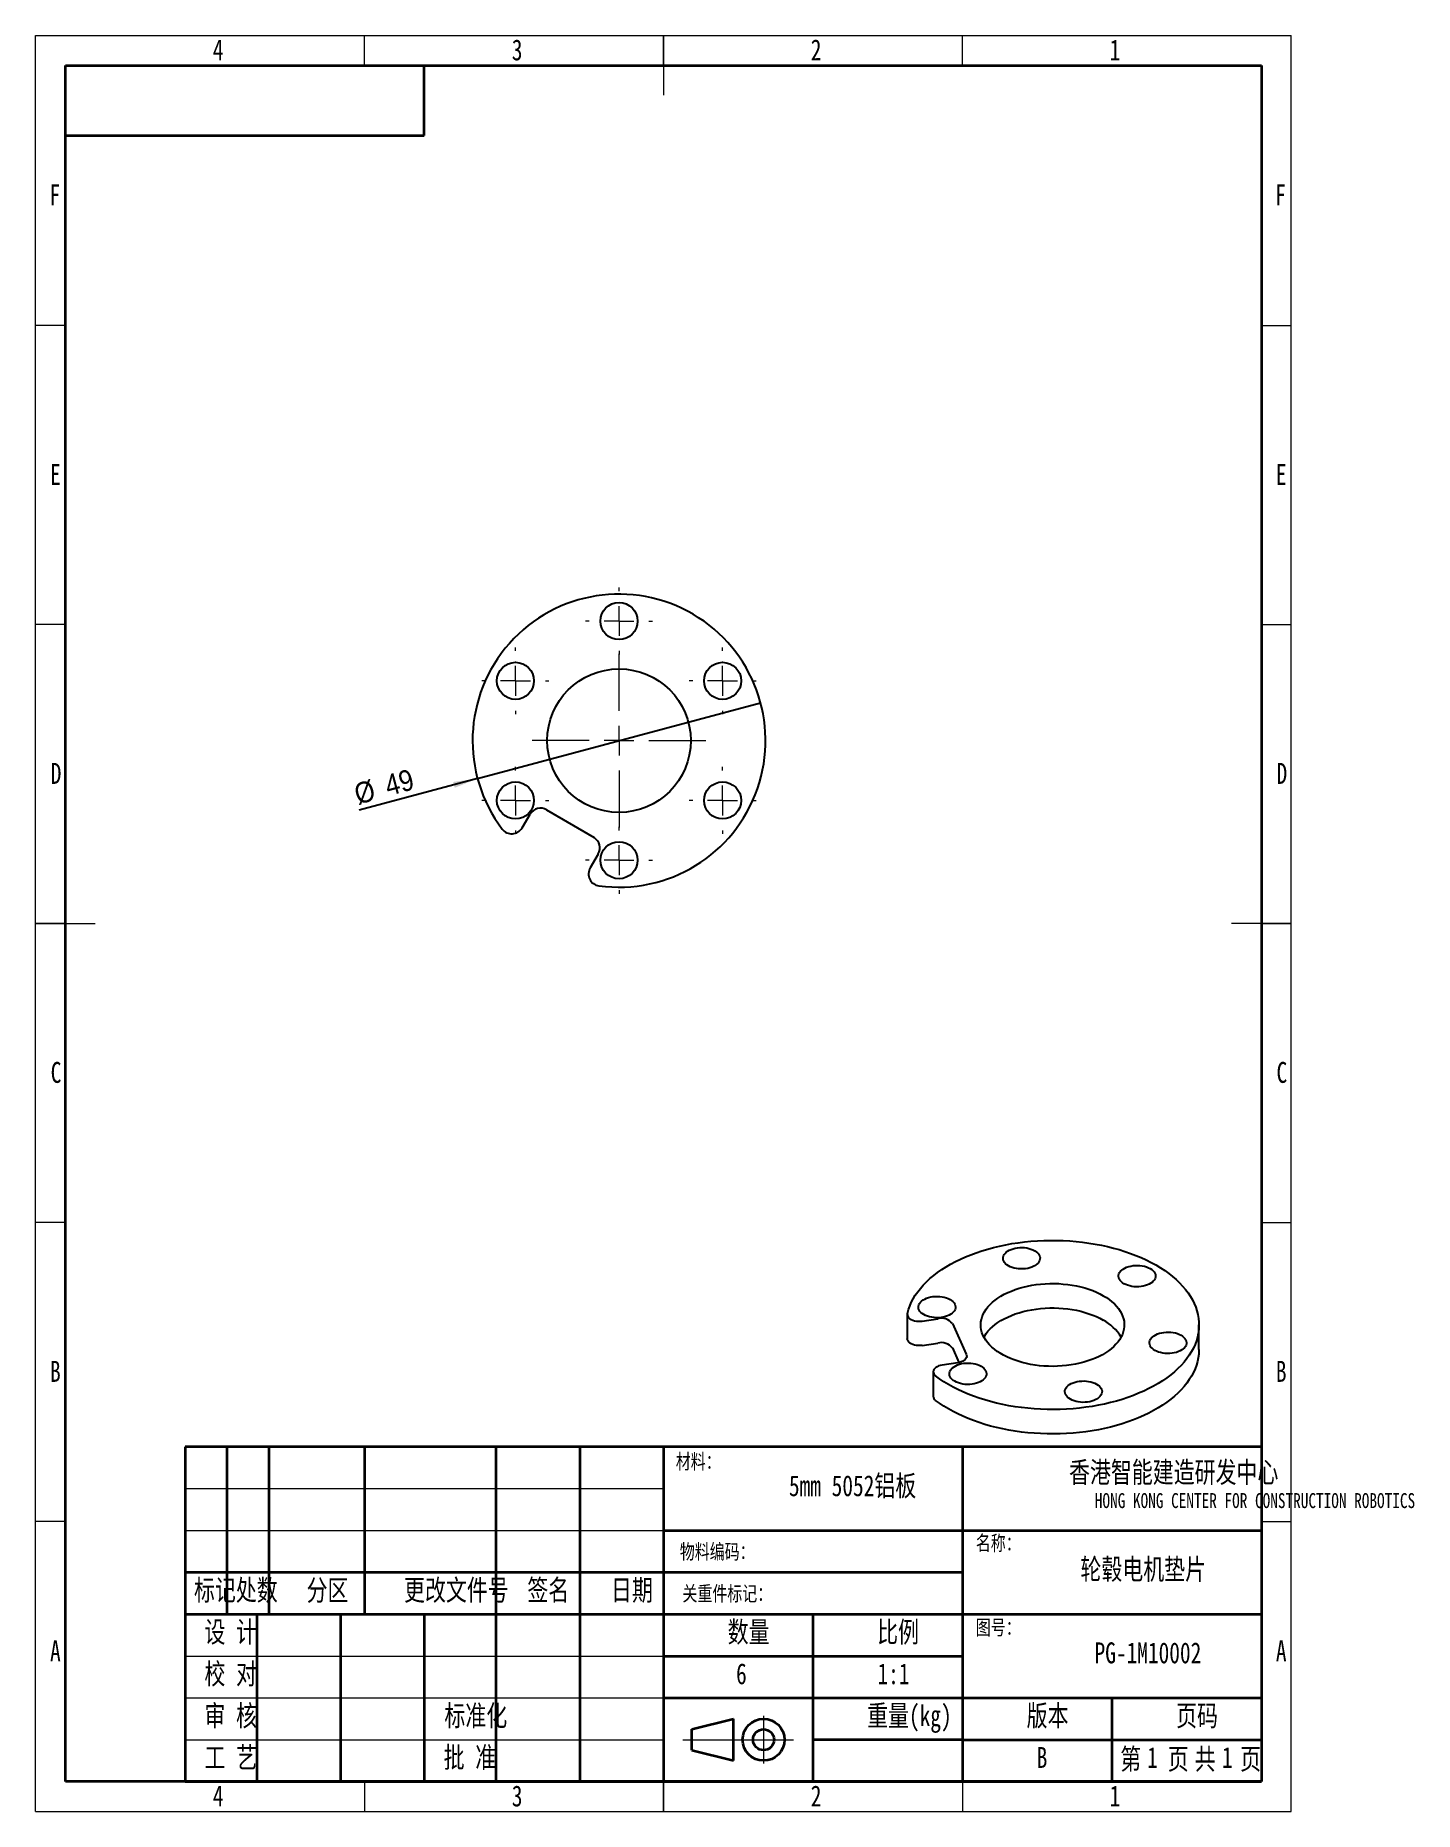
# Model space of a CAD drawing. Header units: millimetres. Extents: x 0 to 231, y 0 to 297.
import ezdxf

# ---------------------------------------------------------------- set-up
doc = ezdxf.new("R2010")
doc.units = ezdxf.units.MM
doc.linetypes.add('CENTERX2', pattern=[20.32, 12.7, -2.54, 2.54, -2.54])
for name, color, linetype, lineweight in [('标注层', 5, 'Continuous', 25), ('粗实线层', 7, 'Continuous', 25), ('轮廓实线层', 7, 'Continuous', 50)]:
    doc.layers.add(name, color=color, linetype=linetype, lineweight=lineweight)
doc.layers.add('细实线层', color=7, linetype='Continuous')
doc.styles.add('SLDTEXTSTYLE1', font='HYSWLONGFANGSONG.TTF', dxfattribs={"bigfont": 'bigfont'})
doc.styles.add('SLDTEXTSTYLE2', font='HYSWLONGFANGSONG.TTF')
doc.styles.add('SLDTEXTSTYLE3', font='GOTHIC.TTF', dxfattribs={"width": 0.913})
doc.dimstyles.new('SLDDIMSTYLE0', dxfattribs={"dimtxt": 3.5, "dimasz": 4.08, "dimexe": 0, "dimexo": 0.0625, "dimgap": 0.875, "dimtad": 1, "dimdec": 0, "dimrnd": 1e-09, "dimzin": 12, "dimdsep": 46, "dimtxsty": 'SLDTEXTSTYLE3', "dimblk1": 'NONE', "dimsah": 1, "dimcen": 0, "dimadec": 0, "dimazin": 3, "dimtfac": 1, "dimtdec": 0, "dimtmove": 0, "dimatfit": 3, "dimldrblk": 'NONE', "dimfxl": 1, "dimfrac": 2, "dimtolj": 1, "dimtzin": 12, "dimarcsym": 0})

# ---------------------------------------------------------------- blocks, each defined once
blk = doc.blocks.new('_D')
at = {"layer": '标注层'}
for q in [(121.24, 185.42), (54.15, 167.44)]:
    blk.add_line((73.91, 172.74), q, dxfattribs=at)
blk.add_solid([(73.91, 172.74), (69.84, 172.17), (70.1, 171.19)], dxfattribs=at)
at = {"layer": '标注层', "char_height": 3.5, "attachment_point": 1, "rotation": 15, "style": 'SLDTEXTSTYLE3'}
for s, insert in [('%%c', (52.99, 171.75)), ('49', (58.08, 173.17))]:
    blk.add_mtext(s, dxfattribs=dict(at, insert=insert))
blk = doc.blocks.new('_None')
blk = doc.blocks.new('SW_CENTERMARKSYMBOL_0')
at = {"color": 0, "linetype": 'Continuous', "lineweight": 18}
for p, q in [((0, 5), (0, 5.6)), ((-5, 0), (-5.6, 0)), ((0, 0), (-2.5, 0)), ((0, 0), (0, 2.5)), ((0, 0), (0, -2.5)), ((0, 0), (2.5, 0)), ((5, 0), (5.6, 0)), ((0, -5), (0, -5.6))]:
    blk.add_line(p, q, dxfattribs=at)
blk = doc.blocks.new('SW_CENTERMARKSYMBOL_1')
at = {"color": 0, "linetype": 'Continuous', "lineweight": 18}
for p, q in [((0, 5), (0, 5.6)), ((-5, 0), (-5.6, 0)), ((0, 0), (-2.5, 0)), ((0, 0), (0, 2.5)), ((0, 0), (0, -2.5)), ((0, 0), (2.5, 0)), ((5, 0), (5.6, 0)), ((0, -5), (0, -5.6))]:
    blk.add_line(p, q, dxfattribs=at)
blk = doc.blocks.new('SW_CENTERMARKSYMBOL_2')
at = {"color": 0, "linetype": 'Continuous', "lineweight": 18}
for p, q in [((0, 5), (0, 5.6)), ((-5, 0), (-5.6, 0)), ((0, 0), (-2.5, 0)), ((0, 0), (0, 2.5)), ((0, 0), (0, -2.5)), ((0, 0), (2.5, 0)), ((5, 0), (5.6, 0)), ((0, -5), (0, -5.6))]:
    blk.add_line(p, q, dxfattribs=at)
blk = doc.blocks.new('SW_CENTERMARKSYMBOL_3')
at = {"color": 0, "linetype": 'Continuous', "lineweight": 18}
for p, q in [((0, 5), (0, 5.6)), ((-5, 0), (-5.6, 0)), ((0, 0), (-2.5, 0)), ((0, 0), (0, 2.5)), ((0, 0), (0, -2.5)), ((0, 0), (2.5, 0)), ((5, 0), (5.6, 0)), ((0, -5), (0, -5.6))]:
    blk.add_line(p, q, dxfattribs=at)
blk = doc.blocks.new('SW_CENTERMARKSYMBOL_4')
at = {"color": 0, "linetype": 'Continuous', "lineweight": 18}
for p, q in [((0, 5), (0, 5.6)), ((-5, 0), (-5.6, 0)), ((0, 0), (-2.5, 0)), ((0, 0), (0, 2.5)), ((0, 0), (0, -2.5)), ((0, 0), (2.5, 0)), ((5, 0), (5.6, 0)), ((0, -5), (0, -5.6))]:
    blk.add_line(p, q, dxfattribs=at)
blk = doc.blocks.new('SW_CENTERMARKSYMBOL_5')
at = {"color": 0, "linetype": 'Continuous', "lineweight": 18}
for p, q in [((0, 5), (0, 5.6)), ((-5, 0), (-5.6, 0)), ((0, 0), (-2.5, 0)), ((0, 0), (0, 2.5)), ((0, 0), (0, -2.5)), ((0, 0), (2.5, 0)), ((5, 0), (5.6, 0)), ((0, -5), (0, -5.6))]:
    blk.add_line(p, q, dxfattribs=at)
blk = doc.blocks.new('SW_CENTERMARKSYMBOL_6')
at = {"color": 0, "linetype": 'Continuous', "lineweight": 18}
for p, q in [((0, 5), (0, 14.5)), ((-5, 0), (-14.5, 0)), ((0, 0), (-2.5, 0)), ((0, 0), (0, 2.5)), ((0, 0), (0, -2.5)), ((0, 0), (2.5, 0)), ((5, 0), (14.5, 0)), ((0, -5), (0, -14.5))]:
    blk.add_line(p, q, dxfattribs=at)

msp = doc.modelspace()

# ---------------------------------------------------------------- linework, layer by layer
at = {"color": 7, "linetype": 'Continuous', "lineweight": 18}
for p, q in [((0, 0), (0, 297)), ((0, 297), (210, 297)), ((210, 0), (210, 297)), ((0, 0), (210, 0))]:
    msp.add_line(p, q, dxfattribs=at)
at = {"color": 7, "linetype": 'Continuous', "lineweight": 25}
for p, q in [((81.37, 164.48), (82.73, 166.8)), ((85.47, 167.51), (93.4, 162.86)), ((94.12, 160.12), (92.76, 157.8)), ((145.78, 83.14), (145.78, 79.06)), ((148.29, 82.02), (150.89, 82.41)), ((153.33, 81.59), (155.65, 76.45)), ((194.57, 77.28), (194.57, 81.37)), ((148.29, 77.94), (150.89, 78.33)), ((153.33, 77.51), (154.43, 75.08)), ((154.22, 75.04), (151.62, 74.65)), ((150.12, 73.53), (150.12, 69.45))]:
    msp.add_line(p, q, dxfattribs=at)
at = {"color": 7, "linetype": 'Continuous', "lineweight": 25, "flags": 128}
for points in [[(145.8, 83.3), (145.97, 83.92), (146.19, 84.53), (146.46, 85.14), (146.77, 85.74), (147.13, 86.33), (147.53, 86.91), (147.98, 87.48), (148.47, 88.04), (149.01, 88.59), (149.58, 89.12), (150.2, 89.64), (150.85, 90.14), (151.55, 90.62), (152.28, 91.09), (153.04, 91.53), (153.84, 91.96), (154.67, 92.36), (155.53, 92.75), (156.42, 93.11), (157.33, 93.45), (158.27, 93.76), (159.23, 94.05), (160.22, 94.32), (161.22, 94.55), (162.24, 94.77), (163.28, 94.96), (164.33, 95.12), (165.39, 95.25), (166.46, 95.35), (167.54, 95.43), (168.62, 95.48), (169.71, 95.51), (170.8, 95.5), (171.88, 95.47), (172.96, 95.41), (174.04, 95.32), (175.11, 95.21), (176.16, 95.06), (177.21, 94.9), (178.24, 94.7), (179.26, 94.48), (180.26, 94.23), (181.23, 93.96), (182.19, 93.66), (183.12, 93.34), (184.03, 92.99), (184.91, 92.62), (185.76, 92.23), (186.58, 91.82), (187.36, 91.39), (188.11, 90.93), (188.83, 90.46), (189.51, 89.97), (190.15, 89.47), (190.76, 88.95), (191.32, 88.41), (191.84, 87.86), (192.31, 87.29), (192.75, 86.72), (193.14, 86.13), (193.48, 85.54), (193.78, 84.94), (194.03, 84.33), (194.23, 83.71), (194.39, 83.09), (194.5, 82.46), (194.56, 81.84), (194.57, 81.21), (194.53, 80.58), (194.45, 79.96), (194.32, 79.34), (194.14, 78.72), (193.91, 78.11), (193.64, 77.5), (193.32, 76.9), (192.95, 76.31), (192.54, 75.73), (192.09, 75.16), (191.59, 74.6), (191.05, 74.06), (190.47, 73.53), (189.84, 73.01), (189.18, 72.52), (188.48, 72.04), (187.75, 71.57), (186.98, 71.13), (186.18, 70.71), (185.34, 70.31), (184.48, 69.93), (183.59, 69.57), (182.67, 69.23), (181.72, 68.92), (180.76, 68.64), (179.77, 68.38), (178.76, 68.14), (177.74, 67.93), (176.7, 67.75), (175.65, 67.59), (174.58, 67.46), (173.51, 67.36), (172.43, 67.29), (171.35, 67.24), (170.26, 67.22), (169.18, 67.23), (168.09, 67.27), (167.01, 67.33), (165.94, 67.42), (164.87, 67.54), (163.81, 67.69), (162.77, 67.86), (161.74, 68.06), (160.73, 68.29), (159.73, 68.54), (158.76, 68.82), (157.81, 69.12), (156.88, 69.45), (155.98, 69.8), (155.1, 70.17), (154.26, 70.56), (153.44, 70.98), (152.66, 71.41), (151.91, 71.87), (151.2, 72.34), (150.53, 72.84)], [(167.09, 93.78), (167.34, 93.61), (167.56, 93.43), (167.74, 93.23), (167.87, 93.02), (167.96, 92.8), (167.99, 92.57), (167.98, 92.35), (167.92, 92.13), (167.81, 91.91), (167.66, 91.71), (167.46, 91.51), (167.22, 91.33), (166.94, 91.18), (166.64, 91.04), (166.3, 90.92), (165.94, 90.83), (165.57, 90.77), (165.19, 90.74), (164.8, 90.73), (164.41, 90.75), (164.03, 90.8), (163.66, 90.88), (163.32, 90.98), (162.99, 91.1), (162.7, 91.25), (162.45, 91.42), (162.23, 91.61), (162.05, 91.81), (161.92, 92.02), (161.83, 92.24), (161.8, 92.46), (161.81, 92.69), (161.87, 92.91), (161.98, 93.12), (162.13, 93.33), (162.33, 93.52), (162.57, 93.7), (162.84, 93.86), (163.15, 94), (163.49, 94.11), (163.84, 94.2), (164.22, 94.26), (164.6, 94.3), (164.99, 94.31), (165.38, 94.29), (165.76, 94.24), (166.13, 94.16), (166.47, 94.06), (166.79, 93.93), (167.09, 93.78)], [(186.41, 90.8), (186.66, 90.63), (186.88, 90.44), (187.06, 90.24), (187.19, 90.03), (187.28, 89.81), (187.31, 89.59), (187.3, 89.36), (187.24, 89.14), (187.13, 88.92), (186.98, 88.72), (186.78, 88.52), (186.54, 88.35), (186.26, 88.19), (185.96, 88.05), (185.62, 87.94), (185.26, 87.85), (184.89, 87.78), (184.51, 87.75), (184.12, 87.74), (183.73, 87.76), (183.35, 87.81), (182.98, 87.89), (182.64, 87.99), (182.31, 88.12), (182.02, 88.26), (181.76, 88.43), (181.55, 88.62), (181.37, 88.82), (181.24, 89.03), (181.15, 89.25), (181.11, 89.47), (181.13, 89.7), (181.19, 89.92), (181.3, 90.14), (181.45, 90.34), (181.65, 90.54), (181.89, 90.71), (182.16, 90.87), (182.47, 91.01), (182.81, 91.12), (183.16, 91.21), (183.54, 91.28), (183.92, 91.31), (184.31, 91.32), (184.7, 91.3), (185.08, 91.25), (185.44, 91.17), (185.79, 91.07), (186.11, 90.94), (186.41, 90.8)], [(152.94, 85.62), (153.2, 85.45), (153.42, 85.26), (153.6, 85.06), (153.73, 84.85), (153.81, 84.63), (153.85, 84.41), (153.84, 84.19), (153.78, 83.96), (153.67, 83.75), (153.51, 83.54), (153.32, 83.35), (153.08, 83.17), (152.8, 83.01), (152.5, 82.87), (152.16, 82.76), (151.8, 82.67), (151.43, 82.61), (151.04, 82.57), (150.66, 82.57), (150.27, 82.59), (149.89, 82.64), (149.52, 82.71), (149.17, 82.81), (148.85, 82.94), (148.56, 83.09), (148.3, 83.26), (148.08, 83.44), (147.91, 83.64), (147.78, 83.85), (147.69, 84.07), (147.65, 84.3), (147.67, 84.52), (147.73, 84.74), (147.84, 84.96), (147.99, 85.17), (148.19, 85.36), (148.43, 85.54), (148.7, 85.7), (149.01, 85.83), (149.35, 85.95), (149.7, 86.04), (150.08, 86.1), (150.46, 86.14), (150.85, 86.14), (151.24, 86.12), (151.62, 86.07), (151.98, 86), (152.33, 85.89), (152.65, 85.77), (152.94, 85.62)], [(178.56, 86.26), (179.08, 85.94), (179.56, 85.6), (180.01, 85.25), (180.42, 84.88), (180.78, 84.49), (181.1, 84.09), (181.38, 83.68), (181.61, 83.26), (181.8, 82.84), (181.94, 82.41), (182.03, 81.97), (182.07, 81.53), (182.06, 81.09), (182.01, 80.65), (181.91, 80.22), (181.76, 79.79), (181.56, 79.36), (181.31, 78.94), (181.03, 78.54), (180.69, 78.14), (180.32, 77.76), (179.9, 77.39), (179.44, 77.04), (178.95, 76.71), (178.42, 76.39), (177.86, 76.09), (177.26, 75.82), (176.64, 75.57), (175.99, 75.34), (175.31, 75.13), (174.62, 74.95), (173.91, 74.8), (173.18, 74.67), (172.44, 74.57), (171.68, 74.5), (170.93, 74.46), (170.17, 74.44), (169.41, 74.45), (168.65, 74.49), (167.89, 74.55), (167.15, 74.65), (166.42, 74.77), (165.7, 74.91), (165, 75.09), (164.32, 75.29), (163.66, 75.51), (163.03, 75.75), (162.43, 76.02), (161.86, 76.31), (161.32, 76.62), (160.82, 76.95), (160.35, 77.3), (159.93, 77.67), (159.54, 78.05), (159.2, 78.44), (158.9, 78.84), (158.64, 79.26), (158.43, 79.68), (158.27, 80.11), (158.16, 80.54), (158.09, 80.98), (158.07, 81.42), (158.1, 81.86), (158.18, 82.3), (158.31, 82.73), (158.48, 83.16), (158.7, 83.58), (158.97, 83.99), (159.28, 84.39), (159.63, 84.78), (160.03, 85.16), (160.46, 85.52), (160.94, 85.86), (161.45, 86.19), (162, 86.49), (162.58, 86.78), (163.19, 87.04), (163.83, 87.28), (164.49, 87.5), (165.17, 87.69), (165.88, 87.86), (166.6, 88), (167.33, 88.11), (168.08, 88.2), (168.84, 88.26), (169.6, 88.29), (170.36, 88.29), (171.12, 88.27), (171.87, 88.21), (172.62, 88.13), (173.36, 88.03), (174.09, 87.89), (174.8, 87.73), (175.49, 87.55), (176.15, 87.34), (176.8, 87.1), (177.41, 86.84), (178, 86.56), (178.56, 86.26)], [(145.8, 83.3), (145.78, 83.11), (145.82, 82.92), (145.91, 82.74), (146.04, 82.57), (146.23, 82.41), (146.45, 82.28), (146.72, 82.16), (147, 82.08), (147.32, 82.02), (147.64, 81.99), (147.97, 81.99), (148.29, 82.02)], [(158.6, 79.32), (158.7, 79.5), (158.97, 79.91), (159.28, 80.31), (159.63, 80.7), (160.03, 81.07), (160.46, 81.43), (160.94, 81.78), (161.45, 82.1), (162, 82.41), (162.58, 82.69), (163.19, 82.96), (163.83, 83.2), (164.49, 83.41), (165.17, 83.61), (165.88, 83.77), (166.6, 83.91), (167.33, 84.03), (168.08, 84.11), (168.84, 84.17), (169.6, 84.2), (170.36, 84.21), (171.12, 84.18), (171.87, 84.13), (172.62, 84.05), (173.36, 83.94), (174.09, 83.81), (174.8, 83.65), (175.49, 83.47), (176.15, 83.25), (176.8, 83.02), (177.41, 82.76), (178, 82.48), (178.56, 82.18)], [(148.29, 77.94), (147.97, 77.91), (147.64, 77.91), (147.32, 77.93), (147, 77.99), (146.72, 78.08), (146.45, 78.19), (146.23, 78.33), (146.04, 78.49), (145.91, 78.66), (145.82, 78.84), (145.78, 79.03), (145.78, 79.06)], [(194.57, 77.28), (194.57, 77.13), (194.53, 76.5), (194.45, 75.88), (194.32, 75.25), (194.14, 74.64), (193.91, 74.02), (193.64, 73.42), (193.32, 72.82), (192.95, 72.23), (192.54, 71.65), (192.09, 71.08), (191.59, 70.52), (191.05, 69.97), (190.47, 69.44), (189.84, 68.93), (189.18, 68.43), (188.48, 67.95), (187.75, 67.49), (186.98, 67.05), (186.18, 66.63), (185.34, 66.22), (184.48, 65.84), (183.59, 65.49), (182.67, 65.15), (181.72, 64.84), (180.76, 64.56), (179.77, 64.29), (178.76, 64.06), (177.74, 63.85), (176.7, 63.67), (175.65, 63.51), (174.58, 63.38), (173.51, 63.28), (172.43, 63.21), (171.35, 63.16), (170.26, 63.14), (169.18, 63.15), (168.09, 63.19), (167.01, 63.25), (165.94, 63.34), (164.87, 63.46), (163.81, 63.61), (162.77, 63.78), (161.74, 63.98), (160.73, 64.21), (159.73, 64.46), (158.76, 64.74), (157.81, 65.04), (156.88, 65.37), (155.98, 65.71), (155.1, 66.09), (154.26, 66.48), (153.44, 66.9), (152.66, 67.33), (151.91, 67.79), (151.2, 68.26), (150.53, 68.75)], [(191.58, 79.64), (191.84, 79.47), (192.06, 79.29), (192.23, 79.09), (192.37, 78.88), (192.45, 78.66), (192.49, 78.43), (192.48, 78.21), (192.42, 77.99), (192.31, 77.77), (192.15, 77.56), (191.95, 77.37), (191.72, 77.19), (191.44, 77.03), (191.13, 76.9), (190.8, 76.78), (190.44, 76.69), (190.07, 76.63), (189.68, 76.6), (189.29, 76.59), (188.9, 76.61), (188.52, 76.66), (188.16, 76.73), (187.81, 76.84), (187.49, 76.96), (187.2, 77.11), (186.94, 77.28), (186.72, 77.47), (186.54, 77.67), (186.41, 77.88), (186.33, 78.1), (186.29, 78.32), (186.3, 78.55), (186.36, 78.77), (186.47, 78.98), (186.63, 79.19), (186.83, 79.38), (187.06, 79.56), (187.34, 79.72), (187.65, 79.86), (187.98, 79.97), (188.34, 80.06), (188.71, 80.12), (189.1, 80.16), (189.49, 80.17), (189.87, 80.14), (190.25, 80.1), (190.62, 80.02), (190.97, 79.92), (191.29, 79.79), (191.58, 79.64)], [(151.62, 74.65), (151.31, 74.59), (151.02, 74.5), (150.77, 74.38), (150.55, 74.24), (150.37, 74.08), (150.23, 73.91), (150.15, 73.73), (150.12, 73.54), (150.15, 73.35), (150.23, 73.17), (150.35, 72.99), (150.53, 72.84)], [(158.12, 74.47), (158.38, 74.3), (158.6, 74.11), (158.77, 73.91), (158.91, 73.7), (158.99, 73.48), (159.03, 73.26), (159.02, 73.03), (158.95, 72.81), (158.85, 72.6), (158.69, 72.39), (158.49, 72.2), (158.25, 72.02), (157.98, 71.86), (157.67, 71.72), (157.34, 71.61), (156.98, 71.52), (156.61, 71.45), (156.22, 71.42), (155.83, 71.41), (155.44, 71.43), (155.06, 71.48), (154.7, 71.56), (154.35, 71.66), (154.03, 71.79), (153.74, 71.94), (153.48, 72.1), (153.26, 72.29), (153.08, 72.49), (152.95, 72.7), (152.87, 72.92), (152.83, 73.15), (152.84, 73.37), (152.9, 73.59), (153.01, 73.81), (153.17, 74.01), (153.37, 74.21), (153.6, 74.38), (153.88, 74.54), (154.19, 74.68), (154.52, 74.8), (154.88, 74.89), (155.25, 74.95), (155.64, 74.98), (156.03, 74.99), (156.41, 74.97), (156.79, 74.92), (157.16, 74.84), (157.51, 74.74), (157.83, 74.62), (158.12, 74.47)], [(155.65, 76.45), (155.71, 76.27), (155.72, 76.09), (155.67, 75.91), (155.58, 75.74), (155.44, 75.57), (155.26, 75.43), (155.05, 75.3), (154.8, 75.19), (154.52, 75.1), (154.22, 75.04)], [(177.44, 71.48), (177.7, 71.31), (177.92, 71.12), (178.09, 70.92), (178.22, 70.71), (178.31, 70.49), (178.35, 70.27), (178.33, 70.04), (178.27, 69.82), (178.16, 69.61), (178.01, 69.4), (177.81, 69.21), (177.57, 69.03), (177.3, 68.87), (176.99, 68.73), (176.65, 68.62), (176.3, 68.53), (175.92, 68.47), (175.54, 68.43), (175.15, 68.42), (174.76, 68.45), (174.38, 68.49), (174.02, 68.57), (173.67, 68.67), (173.35, 68.8), (173.06, 68.95), (172.8, 69.12), (172.58, 69.3), (172.4, 69.5), (172.27, 69.71), (172.19, 69.93), (172.15, 70.16), (172.16, 70.38), (172.22, 70.6), (172.33, 70.82), (172.49, 71.03), (172.68, 71.22), (172.92, 71.4), (173.2, 71.56), (173.51, 71.69), (173.84, 71.81), (174.2, 71.9), (174.57, 71.96), (174.96, 71.99), (175.34, 72), (175.73, 71.98), (176.11, 71.93), (176.48, 71.86), (176.83, 71.75), (177.15, 71.63), (177.44, 71.48)]]:
    msp.add_lwpolyline(points, dxfattribs=at)
at = {"color": 7, "linetype": 'Continuous', "lineweight": 25}
for centre, radius in [((97.58, 199.08), 3.1), ((80.26, 189.08), 3.1), ((97.58, 179.08), 12), ((114.9, 189.08), 3.1), ((80.26, 169.08), 3.1), ((114.9, 169.08), 3.1), ((97.58, 159.08), 3.1)]:
    msp.add_circle(centre, radius, dxfattribs=at)
for centre, radius, start, end in [((97.58, 179.08), 24.5, 262.0926, 217.1498), ((84.45, 165.79), 2, 59.6212, 149.6212), ((79.64, 165.49), 2, 217.1498, 329.6212), ((92.39, 161.14), 2, 329.6212, 59.6212), ((94.48, 156.79), 2, 149.6212, 262.0926), ((151.48, 80.14), 2.35, 38.0448, 104.563), ((175.02, 75.51), 7.55, 30.3558, 62.0928), ((151.48, 76.06), 2.35, 38.0448, 104.563), ((151.02, 69.51), 0.901, 183.6315, 236.6951)]:
    msp.add_arc(centre, radius, start, end, dxfattribs=at)
at = {"layer": '粗实线层', "lineweight": 35}
for p, q in [((65, 280.27), (65, 292)), ((5, 280.27), (65, 280.27)), ((205, 61), (25, 61)), ((25, 61), (25, 5)), ((32, 61), (32, 33)), ((39, 61), (39, 33)), ((55, 61), (55, 33)), ((77, 61), (77, 33)), ((91, 61), (91, 5)), ((105, 61), (105, 5)), ((155, 61), (155, 5)), ((205, 61), (205, 5)), ((105, 47), (205, 47)), ((25, 40), (105, 40)), ((105, 40), (155, 40)), ((25, 33), (205, 33)), ((37, 33), (37, 5)), ((51, 33), (51, 5)), ((65, 33), (65, 5)), ((77, 33), (77, 5)), ((130, 33), (130, 5)), ((105, 26), (155, 26)), ((105, 19), (155, 19)), ((155, 19), (205, 19)), ((180, 19), (180, 5)), ((109.75, 13.75), (116.75, 15.5)), ((116.75, 8.5), (116.75, 15.5)), ((109.75, 10.25), (109.75, 13.75)), ((155, 12), (130, 12)), ((155, 12), (205, 12)), ((109.75, 10.25), (116.75, 8.5)), ((25, 5), (205, 5))]:
    msp.add_line(p, q, dxfattribs=at)
for radius in [3.5, 1.75]:
    msp.add_circle((121.75, 12), radius, dxfattribs=at)
at = {"layer": '细实线层', "lineweight": 18}
for p, q in [((25, 54), (105, 54)), ((25, 47), (105, 47)), ((25, 26), (105, 26)), ((25, 19), (105, 19)), ((25, 12), (105, 12)), ((108.25, 12), (126.75, 12))]:
    msp.add_line(p, q, dxfattribs=at)
at = {"layer": '细实线层', "linetype": 'CENTERX2', "lineweight": 18}
msp.add_line((121.75, 16), (121.75, 8), dxfattribs=at)
at = {"layer": '轮廓实线层', "linetype": 'Continuous', "lineweight": 18}
for p, q in [((55, 292), (55, 297)), ((105, 297), (105, 287)), ((105, 292), (105, 297)), ((155, 292), (155, 297)), ((5, 248.5), (0, 248.5)), ((205, 248.5), (210, 248.5)), ((5, 198.5), (0, 198.5)), ((205, 198.5), (210, 198.5)), ((0, 148.5), (10, 148.5)), ((5, 148.5), (0, 148.5)), ((210, 148.5), (200, 148.5)), ((205, 148.5), (210, 148.5)), ((5, 98.5), (0, 98.5)), ((205, 98.5), (210, 98.5)), ((5, 48.5), (0, 48.5)), ((205, 48.5), (210, 48.5)), ((105, 0), (105, 10)), ((55, 5), (55, 0)), ((105, 5), (105, 0)), ((155, 5), (155, 0))]:
    msp.add_line(p, q, dxfattribs=at)
at = {"layer": '轮廓实线层', "linetype": 'Continuous', "lineweight": 35}
for p, q in [((5, 5), (5, 292)), ((5, 292), (205, 292)), ((205, 292), (205, 5)), ((205, 5), (5, 5))]:
    msp.add_line(p, q, dxfattribs=at)

# ---------------------------------------------------------------- block references
at = {"color": 7, "linetype": 'Continuous', "lineweight": 0}
for name, p in [('SW_CENTERMARKSYMBOL_4', (97.58, 199.08)), ('SW_CENTERMARKSYMBOL_5', (80.26, 189.08)), ('SW_CENTERMARKSYMBOL_6', (97.58, 179.08)), ('SW_CENTERMARKSYMBOL_3', (114.9, 189.08)), ('SW_CENTERMARKSYMBOL_0', (80.26, 169.08)), ('SW_CENTERMARKSYMBOL_2', (114.9, 169.08)), ('SW_CENTERMARKSYMBOL_1', (97.58, 159.08))]:
    msp.add_blockref(name, p, dxfattribs=at)

# ---------------------------------------------------------------- texts
at = {"layer": '细实线层', "attachment_point": 2}
for s, insert, char_height, style in [('材料：', (110.83, 59.79), 2.5, 'SLDTEXTSTYLE1'), ('5mm 5052铝板', (136.64, 56.23), 3.5, 'SLDTEXTSTYLE1'), ('香港智能建造研发中心', (190.34, 58.49), 3.5, 'SLDTEXTSTYLE1'), ('  HONG KONG CENTER FOR CONSTRUCTION ROBOTICS', (202.66, 53.24), 2.5, 'SLDTEXTSTYLE2'), ('物料编码：', (114, 44.7), 2.5, 'SLDTEXTSTYLE1'), ('名称：', (161, 46.14), 2.5, 'SLDTEXTSTYLE1'), ('轮毂电机垫片', (185.25, 42.28), 3.5, 'SLDTEXTSTYLE1'), ('标记', (30, 38.78), 3.5, 'SLDTEXTSTYLE1'), ('处数', (37, 38.78), 3.5, 'SLDTEXTSTYLE1'), ('分区', (48.83, 38.76), 3.5, 'SLDTEXTSTYLE1'), ('更改文件号', (70.38, 38.78), 3.5, 'SLDTEXTSTYLE1'), ('签名', (85.75, 38.78), 3.5, 'SLDTEXTSTYLE1'), ('日期', (99.75, 38.78), 3.5, 'SLDTEXTSTYLE1'), ('关重件标记：', (115.69, 37.7), 2.5, 'SLDTEXTSTYLE1'), ('设 计', (32.64, 31.78), 3.5, 'SLDTEXTSTYLE1'), ('数量', (119.25, 31.78), 3.5, 'SLDTEXTSTYLE1'), ('比例', (144.25, 31.78), 3.5, 'SLDTEXTSTYLE1'), ('图号：', (161, 32.03), 2.5, 'SLDTEXTSTYLE1'), ('PG-1M10002', (186.03, 28.28), 3.5, 'SLDTEXTSTYLE2'), ('校 对', (32.64, 24.78), 3.5, 'SLDTEXTSTYLE1'), ('6', (118.05, 24.78), 3.5, 'SLDTEXTSTYLE2'), ('1:1', (143.48, 24.78), 3.5, 'SLDTEXTSTYLE2'), ('审 核', (32.64, 17.78), 3.5, 'SLDTEXTSTYLE1'), ('标准化', (73.63, 17.78), 3.5, 'SLDTEXTSTYLE1'), ('重量(kg)', (146.14, 17.78), 3.5, 'SLDTEXTSTYLE1'), ('版本', (169.25, 17.78), 3.5, 'SLDTEXTSTYLE1'), ('页码', (194.25, 17.78), 3.5, 'SLDTEXTSTYLE1'), ('工 艺', (32.64, 10.78), 3.5, 'SLDTEXTSTYLE1'), ('批 准', (72.64, 10.81), 3.5, 'SLDTEXTSTYLE1'), ('B', (168.32, 10.78), 3.5, 'SLDTEXTSTYLE2'), ('第', (183.16, 10.52), 3.5, 'SLDTEXTSTYLE1'), ('1', (186.79, 10.78), 3.5, 'SLDTEXTSTYLE2'), ('页', (191.1, 10.52), 3.5, 'SLDTEXTSTYLE1'), ('共', (195.61, 10.52), 3.5, 'SLDTEXTSTYLE1'), ('1', (199.29, 10.78), 3.5, 'SLDTEXTSTYLE2'), ('页', (203.2, 10.52), 3.5, 'SLDTEXTSTYLE1')]:
    msp.add_mtext(s, dxfattribs=dict(at, insert=insert, char_height=char_height, style=style))
at = {"layer": '轮廓实线层', "char_height": 3.5, "attachment_point": 2, "style": 'SLDTEXTSTYLE2'}
for s, insert in [('4', (30.54, 296.35)), ('3', (80.54, 296.35)), ('2', (130.54, 296.35)), ('1', (180.54, 296.35)), ('F', (3.22, 272.1)), ('F', (208.22, 272.1)), ('E', (3.32, 225.35)), ('E', (208.32, 225.35)), ('D', (3.43, 175.35)), ('D', (208.43, 175.35)), ('C', (3.43, 125.35)), ('C', (208.43, 125.35)), ('B', (3.32, 75.35)), ('B', (208.32, 75.35)), ('A', (3.32, 28.6)), ('A', (208.32, 28.6)), ('4', (30.54, 4.35)), ('3', (80.54, 4.35)), ('2', (130.54, 4.35)), ('1', (180.54, 4.35))]:
    msp.add_mtext(s, dxfattribs=dict(at, insert=insert))

# ---------------------------------------------------------------- dimensions: what is measured, and where the dimension line sits
at = {"layer": '标注层'}
dim = msp.add_diameter_dim_2p(p1=(121.24, 185.42), p2=(73.91, 172.74), dimstyle='SLDDIMSTYLE0', dxfattribs=at)
dim.commit()
dim.dimension.update_dxf_attribs({"geometry": '_D', "text_midpoint": (59.1, 168.77), "dimtype": 163})

doc.saveas('drawing.dxf')
